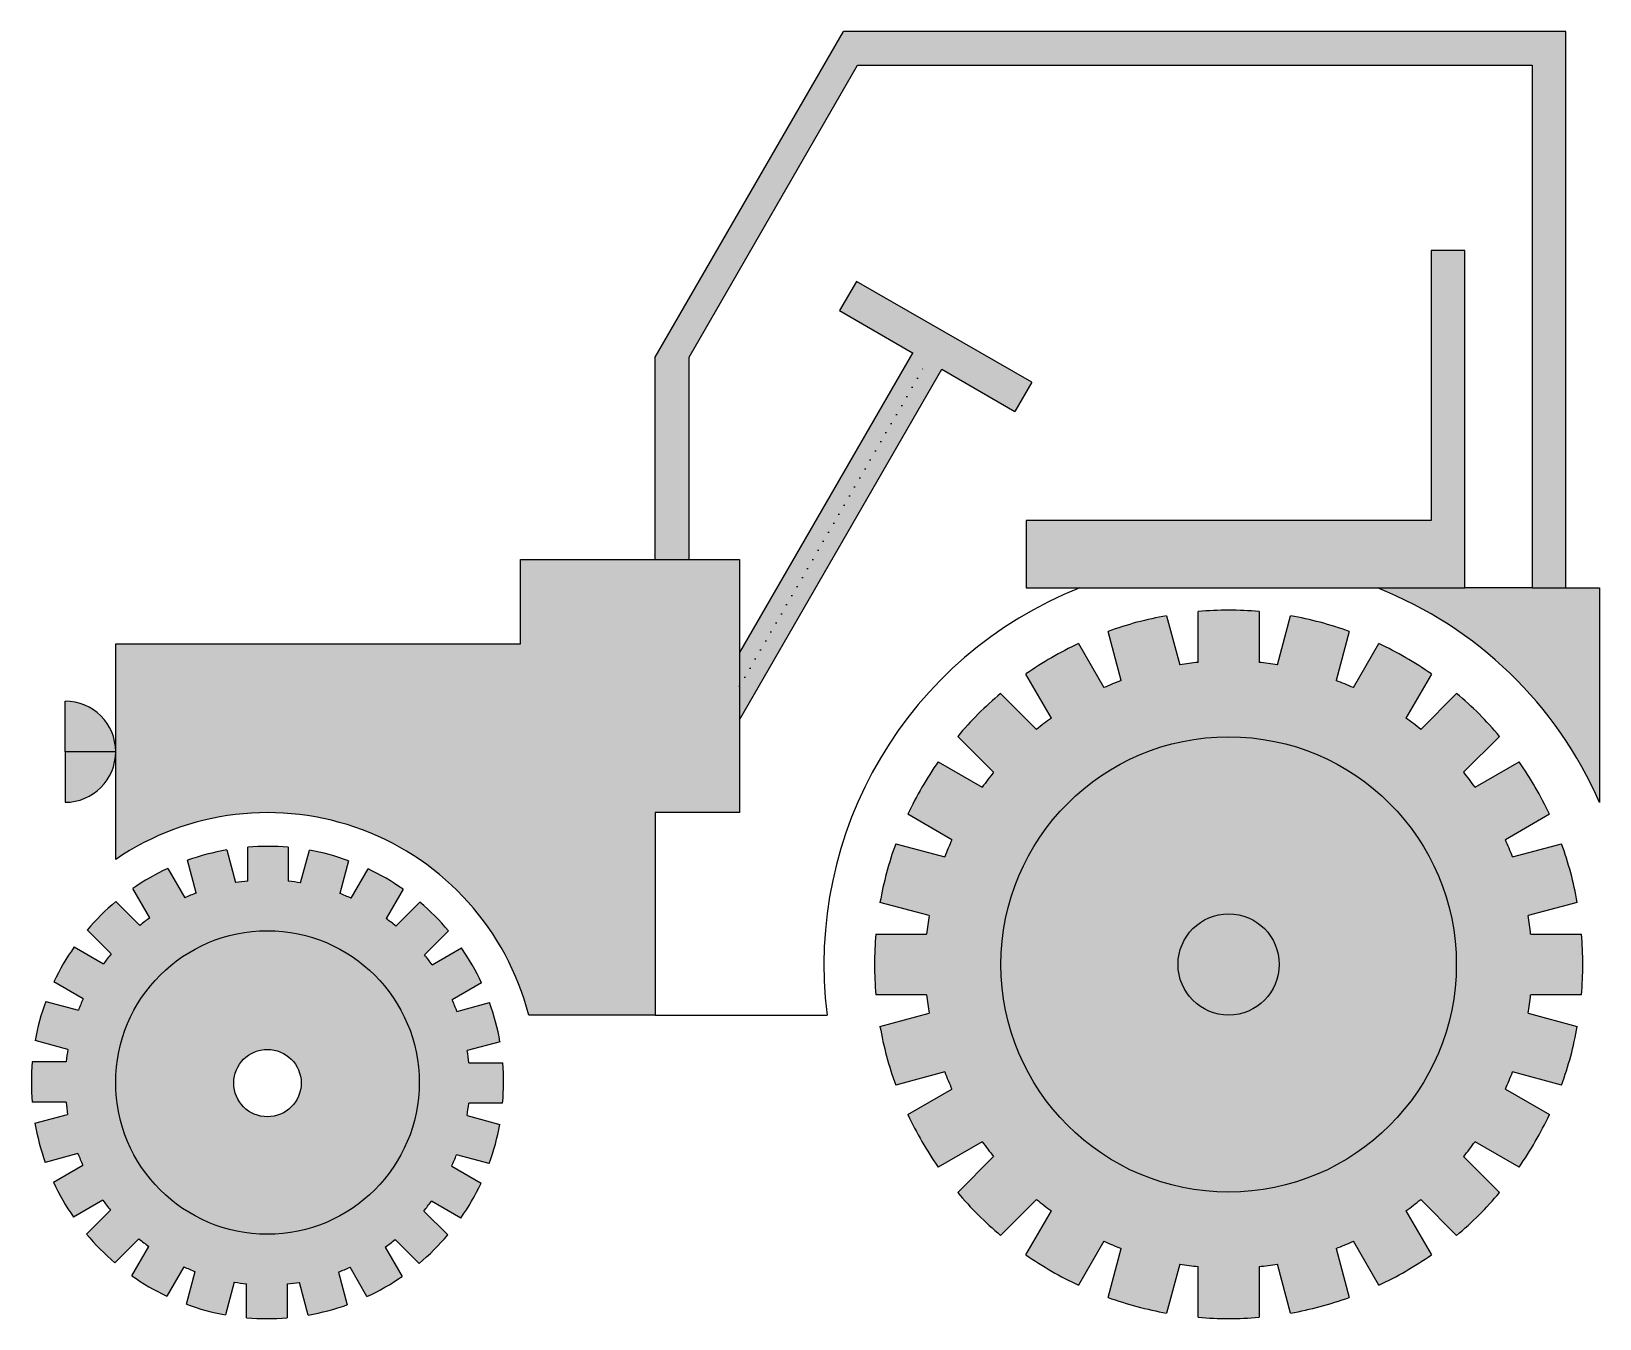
# Model space of a CAD drawing. Header units: millimetres. Extents: x 709 to 4693, y -85 to 383.
# Drawn here: x 4228.2 to 4693.2, y -35.2 to 346.4 of the extents above; entities that cross this region are included whole.
import ezdxf

# ---------------------------------------------------------------- set-up
doc = ezdxf.new("R2010")
doc.units = ezdxf.units.MM
doc.linetypes.add('ACAD_ISO07W100', pattern=[3, 0, -3])

# ---------------------------------------------------------------- blocks, each defined once
blk = doc.blocks.new('*U234')
at = {"linetype": 'Continuous'}
for p, q in [((-7.53, 9), (7.53, 9)), ((7.53, -9), (-7.53, -9))]:
    blk.add_line(p, q, dxfattribs=at)
blk = doc.blocks.new('*U236')
at = {"color": 0, "linetype": 'ByBlock', "lineweight": -2, "transparency": 16777216}
for p, rotation in [((3011.85, 89.4), 284.9999999999995), ((3036.98, 92.71), 269.9999999999995), ((3062.1, 89.4), 254.9999999999996), ((2988.44, 79.7), 299.9999999999995), ((3085.52, 79.7), 239.9999999999996), ((2968.33, 64.27), 314.9999999999995), ((3105.62, 64.27), 224.9999999999996), ((2952.9, 44.17), 329.9999999999995), ((3121.05, 44.17), 209.9999999999996), ((2943.2, 20.75), 344.9999999999994), ((3130.75, 20.75), 194.9999999999997), ((3134.06, -4.37), 180), ((2943.2, -29.5), 15.00000000000002), ((3130.75, -29.5), 164.9999999999998), ((2952.9, -52.91), 29.99999999999994), ((3121.05, -52.91), 149.9999999999998), ((2968.33, -73.02), 44.99999999999996), ((3105.62, -73.02), 134.9999999999999), ((2988.44, -88.45), 59.99999999999999), ((3085.52, -88.45), 119.9999999999998), ((3011.85, -98.15), 74.99999999999999), ((3062.1, -98.15), 105), ((3036.98, -101.45), 89.99999999999994)]:
    blk.add_blockref('*U234', p, dxfattribs=dict(at, rotation=rotation))
blk.add_blockref('*U234', (2939.89, -4.37), dxfattribs=at)
blk = doc.blocks.new('*U237')
at = {"linetype": 'Continuous'}
for p, q in [((-5, 6), (5.04, 6)), ((5.01, -6), (-5.04, -6))]:
    blk.add_line(p, q, dxfattribs=at)
blk = doc.blocks.new('*U238')
at = {"color": 0, "linetype": 'ByBlock', "lineweight": -2, "transparency": 16777216}
for p, rotation in [((2752.15, 60.52), 89.99999999999987), ((2735.39, 58.36), 104.9999999999999), ((2768.9, 58.27), 74.99999999999989), ((2719.77, 51.94), 119.9999999999998), ((2784.49, 51.76), 59.99999999999991), ((2706.34, 41.69), 134.9999999999997), ((2797.86, 41.44), 44.99999999999991), ((2696.01, 28.31), 149.9999999999998), ((2808.11, 28.01), 29.99999999999993), ((2689.51, 12.72), 164.9999999999997), ((2814.54, 12.38), 14.99999999999992), ((2687.26, -4.02), 180), ((2689.42, -20.78), 194.9999999999996), ((2814.44, -21.12), 344.9999999999991), ((2695.84, -36.41), 209.9999999999996), ((2807.94, -36.71), 329.9999999999991), ((2706.09, -49.84), 224.9999999999995), ((2797.62, -50.08), 314.9999999999993), ((2719.46, -60.16), 239.9999999999994), ((2784.18, -60.33), 299.9999999999993), ((2735.06, -66.67), 254.9999999999994), ((2768.56, -66.76), 284.9999999999994), ((2751.8, -68.92), 269.9999999999993)]:
    blk.add_blockref('*U237', p, dxfattribs=dict(at, rotation=rotation))
blk.add_blockref('*U237', (2816.7, -4.37), dxfattribs=at)

msp = doc.modelspace()

# ---------------------------------------------------------------- hatches: boundary and pattern name
at = {"linetype": 'Continuous'}
h = msp.add_hatch(color=0, dxfattribs=at)
h.set_gradient(color1=(244, 238, 81), color2=(248, 215, 49), tint=1, name='CYLINDER')
h.paths.add_polyline_path([(4473.153, 336.434), (4673.153, 336.434), (4673.153, 181.434), (4683.153, 181.434), (4683.153, 346.434), (4468.926, 346.434), (4413.153, 249.832), (4413.153, 189.832), (4423.153, 189.832), (4423.153, 249.832)])
h = msp.add_hatch(color=0, dxfattribs=at)
h.set_gradient(color1=(205, 105, 40), color2=(205, 127, 116), tint=1, name='INVCYLINDER')
h.paths.add_polyline_path([(4653.153, 281.434), (4643.153, 281.434), (4643.153, 201.434), (4523.153, 201.434), (4523.153, 181.434), (4583.153, 181.434), (4653.153, 181.434)])
h = msp.add_hatch(color=0, dxfattribs=at)
h.set_gradient(color1=(199, 200, 202), color2=(199, 200, 202), tint=1, name='CYLINDER')
h.paths.add_polyline_path([(4472.795, 272.334), (4467.795, 263.674), (4489.446, 251.174), (4438.153, 162.332), (4438.153, 142.332), (4498.153, 246.255), (4519.803, 233.755), (4524.803, 242.415)])
h = msp.add_hatch(color=0, dxfattribs=at)
h.set_gradient(color1=(244, 238, 81), color2=(248, 153, 30), tint=1, name='CYLINDER')
h.paths.add_polyline_path([(4438.153, 189.832), (4423.153, 189.832), (4413.153, 189.832), (4373.153, 189.832), (4373.153, 164.832), (4298.153, 164.832), (4253.153, 164.832), (4253.153, 100.978, -0.5191993), (4375.613, 54.832), (4413.153, 54.832), (4413.153, 114.832), (4438.153, 114.832)])
h = msp.add_hatch(color=0, dxfattribs=at)
h.set_gradient(color1=(248, 153, 30), color2=(247, 242, 129), tint=1, name='INVCYLINDER')
h.paths.add_polyline_path([(4693.153, 181.434), (4683.153, 181.434), (4673.153, 181.434), (4653.153, 181.434), (4627.26, 181.434, -0.1983564), (4693.152, 117.794), (4693.153, 117.794)])
h = msp.add_hatch(color=0, dxfattribs=at)
h.set_gradient(color2=(0, 0, 0), tint=1, name='INVCYLINDER')
h.paths.add_polyline_path([(4669.251, 129.935, -0.0429362), (4678.251, 114.347), (4665.204, 106.815, -0.0153673), (4667.321, 101.705), (4681.872, 105.604, -0.0429362), (4686.531, 88.217), (4671.98, 84.318, -0.0153673), (4672.702, 78.834), (4687.766, 78.834, -0.0429362), (4687.766, 60.834), (4672.702, 60.834, -0.0153673), (4671.98, 55.351), (4686.531, 51.452, -0.0429362), (4681.872, 34.065), (4667.321, 37.964, -0.0153673), (4665.204, 32.854), (4678.251, 25.322, -0.0429362), (4669.251, 9.733), (4656.204, 17.266, -0.0153673), (4652.837, 12.878), (4663.49, 2.225, -0.0429362), (4650.762, -10.503), (4640.109, 0.15, -0.0153673), (4635.721, -3.217), (4643.254, -16.264, -0.0429362), (4627.665, -25.264), (4620.133, -12.217, -0.0153673), (4615.023, -14.334), (4618.922, -28.885, -0.0429362), (4601.535, -33.544), (4597.636, -18.993, -0.0153673), (4592.153, -19.715), (4592.153, -34.779, -0.0429362), (4574.153, -34.779), (4574.153, -19.715, -0.0153673), (4568.669, -18.993), (4564.77, -33.544, -0.0429362), (4547.383, -28.885), (4551.282, -14.334, -0.0153673), (4546.173, -12.217), (4538.64, -25.264, -0.0429362), (4523.052, -16.264), (4530.584, -3.217, -0.0153673), (4526.196, 0.15), (4515.544, -10.503, -0.0429362), (4502.816, 2.225), (4513.468, 12.878, -0.0153673), (4510.101, 17.266), (4497.055, 9.733, -0.0429362), (4488.055, 25.322), (4501.101, 32.854, -0.0153673), (4498.985, 37.964), (4484.433, 34.065, -0.0429362), (4479.774, 51.452), (4494.326, 55.351, -0.0153673), (4493.604, 60.834), (4478.539, 60.834, -0.0429362), (4478.539, 78.834), (4493.604, 78.834, -0.0153673), (4494.326, 84.318), (4479.774, 88.217, -0.0429362), (4484.433, 105.604), (4498.985, 101.705, -0.0153673), (4501.101, 106.815), (4488.055, 114.347, -0.0429362), (4497.055, 129.935), (4510.101, 122.403, -0.0153673), (4513.468, 126.791), (4502.816, 137.443, -0.0429362), (4515.544, 150.171), (4526.196, 139.519, -0.0153673), (4530.584, 142.886), (4523.052, 155.932, -0.0429362), (4538.64, 164.932), (4546.173, 151.886, -0.0153673), (4551.282, 154.003), (4547.383, 168.554, -0.0429362), (4564.77, 173.213), (4568.669, 158.661, -0.0153673), (4574.153, 159.383), (4574.153, 174.448, -0.0429362), (4592.153, 174.448), (4592.153, 159.383, -0.0153673), (4597.636, 158.661), (4601.535, 173.213, -0.0429362), (4618.922, 168.554), (4615.023, 154.003, -0.0153673), (4620.133, 151.886), (4627.665, 164.932, -0.0429362), (4643.254, 155.932), (4635.721, 142.886, -0.0153673), (4640.109, 139.519), (4650.762, 150.171, -0.0429362), (4663.49, 137.443), (4652.837, 126.791, -0.0153673), (4656.204, 122.403)])
h.paths.add_polyline_path([(4650.653, 69.834, -1), (4515.653, 69.834, -1)], flags=16)
h.paths.add_polyline_path([(4598.153, 69.834, -1), (4568.153, 69.834, -1)], flags=0)
h = msp.add_hatch(color=0, dxfattribs=at)
h.set_gradient(color1=(173, 221, 247), color2=(215, 235, 210), tint=1, name='CYLINDER')
h.paths.add_polyline_path([(4238.153, 147.902), (4238.153, 132.902), (4253.153, 132.902, 0.4142136)])
h.paths.add_polyline_path([(4253.153, 132.902), (4238.153, 132.902), (4238.153, 117.902, 0.4142136)])
h = msp.add_hatch(color=0, dxfattribs=at)
h.set_gradient(color1=(199, 200, 202), color2=(147, 149, 152), tint=1, name='INVCYLINDER')
h.paths.add_polyline_path([(4515.653, 69.834, 1), (4650.653, 69.834, 1)])
h.paths.add_polyline_path([(4598.153, 69.834, -1), (4568.153, 69.834, -1)], flags=16)
h.paths.add_polyline_path([(4253.153, 34.834, 1), (4343.153, 34.834, 1)])
h.paths.add_polyline_path([(4308.153, 34.66, -1), (4288.153, 34.66, -1)], flags=16)
h = msp.add_hatch(color=0, dxfattribs=at)
h.set_gradient(color2=(0, 0, 0), tint=1, name='INVCYLINDER')
h.paths.add_polyline_path([(4322.966, 89.463, 0.0153671), (4319.564, 90.884), (4322.164, 100.587, 0.0429363), (4310.581, 103.722), (4307.982, 94.024, 0.0153671), (4304.328, 94.516), (4304.328, 104.561, 0.0429363), (4292.328, 104.592), (4292.328, 94.551, 0.0153671), (4288.67, 94.08), (4286.07, 103.784, 0.0429363), (4274.472, 100.707), (4277.07, 91.008, 0.0153671), (4273.66, 89.607), (4268.637, 98.307, 0.0429363), (4258.229, 92.333), (4263.25, 83.638, 0.0153671), (4260.318, 81.402), (4253.214, 88.505, 0.0429363), (4244.708, 80.041), (4251.808, 72.941, 0.0153671), (4249.555, 70.023), (4240.855, 75.045, 0.0429363), (4234.829, 64.668), (4243.524, 59.648, 0.0153671), (4242.103, 56.245), (4232.4, 58.845, 0.0429363), (4229.265, 47.262), (4238.963, 44.663, 0.0153671), (4238.471, 41.009), (4228.426, 41.009, 0.0429363), (4228.396, 29.009), (4238.436, 29.009, 0.0153671), (4238.907, 25.352), (4229.203, 22.752, 0.0429363), (4232.28, 11.153), (4241.979, 13.752, 0.0153671), (4243.38, 10.341), (4234.68, 5.318, 0.0429363), (4240.654, -5.089), (4249.349, -0.069, 0.0153671), (4251.585, -3.001), (4244.482, -10.104, 0.0429363), (4252.946, -18.61), (4260.046, -11.511, 0.0153671), (4262.964, -13.764), (4257.942, -22.464, 0.0429363), (4268.319, -28.49), (4273.339, -19.794, 0.0153671), (4276.742, -21.215), (4274.142, -30.919, 0.0429363), (4285.725, -34.054), (4288.324, -24.355, 0.0153671), (4291.978, -24.847), (4291.978, -34.893, 0.0429363), (4303.978, -34.923), (4303.978, -24.882, 0.0153671), (4307.635, -24.412), (4310.235, -34.115, 0.0429363), (4321.834, -31.038), (4319.235, -21.34, 0.0153671), (4322.646, -19.939), (4327.669, -28.639, 0.0429363), (4338.076, -22.665), (4333.056, -13.969, 0.0153671), (4335.988, -11.733), (4343.091, -18.836, 0.0429363), (4351.598, -10.372), (4344.498, -3.273, 0.0153671), (4346.751, -0.354), (4355.451, -5.377, 0.0429363), (4361.477, 5), (4352.781, 10.021, 0.0153671), (4354.202, 13.423), (4363.906, 10.823, 0.0429363), (4367.041, 22.407), (4357.342, 25.005, 0.0153671), (4357.834, 28.66), (4367.88, 28.66, 0.0429363), (4367.91, 40.66), (4357.869, 40.66, 0.0153671), (4357.399, 44.317), (4367.102, 46.917, 0.0429363), (4364.025, 58.516), (4354.327, 55.917, 0.0153671), (4352.926, 59.328), (4361.626, 64.35, 0.0429363), (4355.652, 74.758), (4346.956, 69.737, 0.0153671), (4344.72, 72.669), (4351.824, 79.773, 0.0429363), (4343.36, 88.279), (4336.26, 81.179, 0.0153671), (4333.341, 83.433), (4338.364, 92.132, 0.0429363), (4327.987, 98.158)])
h.paths.add_polyline_path([(4343.153, 34.834, -1), (4253.153, 34.834, -1)], flags=16)
h.paths.add_polyline_path([(4308.153, 34.66, -1), (4288.153, 34.66, -1)], flags=0)
h.paths.add_polyline_path([(4308.153, 34.66, 1), (4288.153, 34.66, 1)], flags=0)

# ---------------------------------------------------------------- linework, layer by layer
for p, q in [((4413.153, 249.832), (4468.926, 346.434)), ((4683.153, 346.434), (4468.926, 346.434)), ((4683.153, 181.434), (4683.153, 346.434)), ((4423.153, 249.832), (4473.153, 336.434)), ((4473.153, 336.434), (4673.153, 336.434)), ((4673.153, 336.434), (4673.153, 181.434)), ((4653.153, 281.434), (4643.153, 281.434)), ((4643.153, 281.434), (4643.153, 201.434)), ((4653.153, 181.434), (4653.153, 281.434)), ((4472.795, 272.334), (4467.795, 263.674)), ((4524.803, 242.415), (4472.795, 272.334)), ((4467.795, 263.674), (4489.446, 251.174)), ((4489.493, 251.255), (4438.153, 162.332)), ((4413.153, 189.832), (4413.153, 249.832)), ((4423.153, 189.832), (4423.153, 249.832)), ((4438.153, 142.332), (4498.153, 246.255)), ((4498.153, 246.255), (4519.803, 233.755)), ((4524.803, 242.415), (4519.803, 233.755)), ((4643.153, 201.434), (4523.153, 201.434)), ((4523.153, 201.434), (4523.153, 181.434)), ((4373.153, 164.832), (4373.153, 189.832)), ((4373.153, 189.832), (4413.153, 189.832)), ((4413.153, 189.832), (4423.153, 189.832)), ((4423.153, 189.832), (4438.153, 189.832)), ((4438.153, 189.832), (4438.153, 114.832)), ((4523.153, 181.434), (4583.153, 181.434)), ((4583.153, 181.434), (4653.153, 181.434)), ((4673.153, 181.434), (4653.153, 181.434)), ((4673.153, 181.434), (4683.153, 181.434)), ((4683.153, 181.434), (4693.153, 181.434)), ((4693.153, 181.434), (4693.153, 117.794)), ((4253.153, 100.972), (4253.153, 164.832)), ((4253.153, 164.832), (4298.153, 164.832)), ((4298.153, 164.832), (4373.153, 164.832)), ((4238.153, 132.902), (4238.153, 147.902)), ((4253.153, 132.902), (4238.153, 132.902)), ((4238.153, 132.902), (4238.153, 117.902)), ((4693.153, 117.794), (4693.152, 117.794)), ((4693.153, 117.794), (4693.152, 117.794)), ((4438.153, 114.832), (4413.153, 114.832)), ((4413.153, 114.832), (4413.153, 54.832)), ((4413.153, 54.832), (4375.613, 54.832)), ((4413.153, 54.832), (4464.094, 54.832))]:
    msp.add_line(p, q, dxfattribs=at)
at = {"linetype": 'ACAD_ISO07W100'}
msp.add_line((4438.153, 152.332), (4493.776, 248.674), dxfattribs=at)
at = {"linetype": 'Continuous'}
for centre, radius in [((4583.153, 69.834), 67.5), ((4583.153, 69.834), 15), ((4298.153, 34.834), 45), ((4298.153, 34.66), 10)]:
    msp.add_circle(centre, radius, dxfattribs=at)
for centre, radius, start, end in [((4583.153, 69.834), 120, 111.56519, 187.18198), ((4583.153, 69.834), 120, 23.55734, 68.43481), ((4583.153, 69.834), 105, 100.0829, 109.9171), ((4583.153, 69.834), 105, 85.0829, 94.9171), ((4583.153, 69.834), 105, 70.0829, 79.9171), ((4583.153, 69.834), 105, 115.0829, 124.9171), ((4583.153, 69.834), 105, 55.0829, 64.9171), ((4583.153, 69.834), 90, 95.73917, 99.26083), ((4583.153, 69.834), 90, 80.73917, 84.26083), ((4583.153, 69.834), 90, 110.73917, 114.26083), ((4583.153, 69.834), 90, 65.73917, 69.26083), ((4583.153, 69.834), 105, 130.0829, 139.9171), ((4583.153, 69.834), 105, 40.0829, 49.9171), ((4238.153, 132.902), 15, 270, 90), ((4583.153, 69.834), 90, 125.73917, 129.26083), ((4583.153, 69.834), 90, 50.73917, 54.26083), ((4583.153, 69.834), 105, 145.0829, 154.9171), ((4583.153, 69.834), 90, 140.73917, 144.26083), ((4583.153, 69.834), 90, 35.73917, 39.26083), ((4583.153, 69.834), 105, 25.0829, 34.9171), ((4298.153, 34.834), 80, 14.47563, 124.22887), ((4298.153, 34.834), 70, 99.93926, 109.77349), ((4298.153, 34.834), 70, 84.93926, 94.77349), ((4298.153, 34.834), 70, 69.93926, 79.77349), ((4583.153, 69.834), 105, 160.0829, 169.9171), ((4583.153, 69.834), 90, 155.73917, 159.26083), ((4583.153, 69.834), 90, 20.73917, 24.26083), ((4583.153, 69.834), 105, 10.0829, 19.9171), ((4298.153, 34.834), 70, 114.93926, 124.77349), ((4298.153, 34.834), 70, 54.93926, 64.77349), ((4298.153, 34.834), 60, 95.57141, 99.09302), ((4298.153, 34.834), 60, 80.57141, 84.09302), ((4298.153, 34.834), 70, 129.93926, 139.77349), ((4298.153, 34.834), 60, 110.57141, 114.09302), ((4298.153, 34.834), 60, 65.57141, 69.09302), ((4298.153, 34.834), 70, 39.93926, 49.77349), ((4583.153, 69.834), 90, 170.73917, 174.26083), ((4583.153, 69.834), 90, 5.73917, 9.26083), ((4298.153, 34.834), 60, 125.57141, 129.09302), ((4298.153, 34.834), 60, 50.57141, 54.09302), ((4298.153, 34.834), 70, 144.93926, 154.77349), ((4298.153, 34.834), 70, 24.93926, 34.77349), ((4583.153, 69.834), 105, 175.0829, 184.9171), ((4583.153, 69.834), 105, 355.0829, 4.9171), ((4298.153, 34.834), 60, 140.57141, 144.09302), ((4298.153, 34.834), 60, 35.57141, 39.09302), ((4583.153, 69.834), 90, 185.73917, 189.26083), ((4583.153, 69.834), 90, 350.73917, 354.26083), ((4298.153, 34.834), 70, 159.93926, 169.77349), ((4298.153, 34.834), 60, 155.57141, 159.09302), ((4298.153, 34.834), 60, 20.57141, 24.09302), ((4298.153, 34.834), 70, 9.93926, 19.77349), ((4583.153, 69.834), 105, 190.0829, 199.9171), ((4583.153, 69.834), 105, 340.0829, 349.9171), ((4298.153, 34.834), 60, 170.57141, 174.09302), ((4298.153, 34.834), 60, 5.57141, 9.09302), ((4298.153, 34.834), 70, 174.93926, 184.77349), ((4298.153, 34.834), 70, 354.93926, 4.77349), ((4583.153, 69.834), 90, 200.73917, 204.26083), ((4583.153, 69.834), 90, 335.73917, 339.26083), ((4298.153, 34.834), 60, 185.57141, 189.09302), ((4298.153, 34.834), 60, 350.57141, 354.09302), ((4583.153, 69.834), 105, 205.0829, 214.9171), ((4583.153, 69.834), 105, 325.0829, 334.9171), ((4298.153, 34.834), 70, 189.93926, 199.77349), ((4298.153, 34.834), 70, 339.93926, 349.77349), ((4583.153, 69.834), 90, 215.73917, 219.26083), ((4583.153, 69.834), 90, 320.73917, 324.26083), ((4298.153, 34.834), 60, 200.57141, 204.09302), ((4298.153, 34.834), 60, 335.57141, 339.09302), ((4298.153, 34.834), 70, 204.93926, 214.77349), ((4298.153, 34.834), 70, 324.93926, 334.77349), ((4583.153, 69.834), 105, 220.0829, 229.9171), ((4583.153, 69.834), 90, 230.73917, 234.26083), ((4583.153, 69.834), 90, 305.73917, 309.26083), ((4583.153, 69.834), 105, 310.0829, 319.9171), ((4298.153, 34.834), 60, 215.57141, 219.09302), ((4298.153, 34.834), 60, 320.57141, 324.09302), ((4298.153, 34.834), 70, 219.93926, 229.77349), ((4298.153, 34.834), 60, 230.57141, 234.09302), ((4298.153, 34.834), 60, 305.57141, 309.09302), ((4298.153, 34.834), 70, 309.93926, 319.77349), ((4583.153, 69.834), 90, 245.73917, 249.26083), ((4583.153, 69.834), 90, 290.73917, 294.26083), ((4583.153, 69.834), 105, 235.0829, 244.9171), ((4583.153, 69.834), 105, 295.0829, 304.9171), ((4298.153, 34.834), 70, 234.93926, 244.77349), ((4298.153, 34.834), 60, 245.57141, 249.09302), ((4298.153, 34.834), 60, 290.57141, 294.09302), ((4298.153, 34.834), 70, 294.93926, 304.77349), ((4583.153, 69.834), 90, 260.73917, 264.26083), ((4583.153, 69.834), 90, 275.73917, 279.26083), ((4298.153, 34.834), 60, 260.57141, 264.09302), ((4298.153, 34.834), 60, 275.57141, 279.09302), ((4298.153, 34.834), 70, 249.93926, 259.77349), ((4298.153, 34.834), 70, 279.93926, 289.77349), ((4583.153, 69.834), 105, 250.0829, 259.9171), ((4583.153, 69.834), 105, 280.0829, 289.9171), ((4298.153, 34.834), 70, 264.93926, 274.77349), ((4583.153, 69.834), 105, 265.0829, 274.9171)]:
    msp.add_arc(centre, radius, start, end, dxfattribs=at)

# ---------------------------------------------------------------- block references
for name, p in [('*U236', (1546.177, 74.207)), ('*U238', (1546.177, 39.032))]:
    msp.add_blockref(name, p, dxfattribs=at)

doc.saveas('drawing.dxf')
